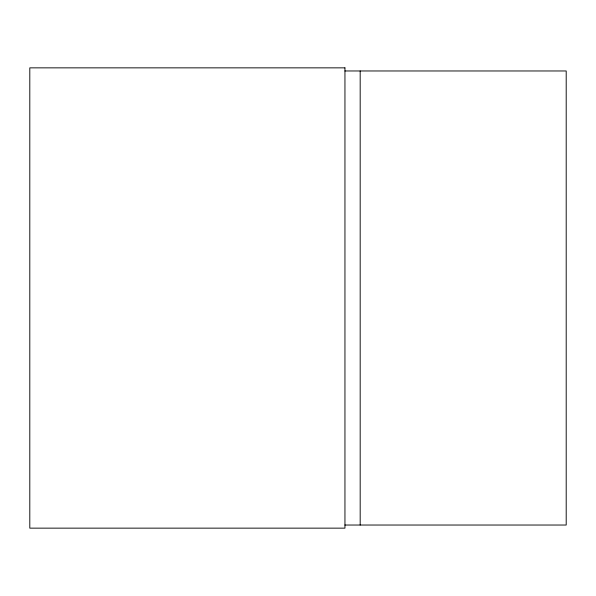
<?xml version="1.0" encoding="UTF-8"?>
<svg xmlns="http://www.w3.org/2000/svg" width="596" height="596" viewBox="0 0 596 596"><rect width="100%" height="100%" fill="white"/><g stroke="black" fill="none" stroke-linecap="round" stroke-linejoin="round"><path stroke-width="0.89" d="M344.95 70.969L566.2 70.969L566.2 525.031L344.95 525.031M360.178 70.969L360.178 525.031M344.95 67.855L29.8 67.855L29.8 528.145L344.95 528.145L344.95 67.855"/></g></svg>
